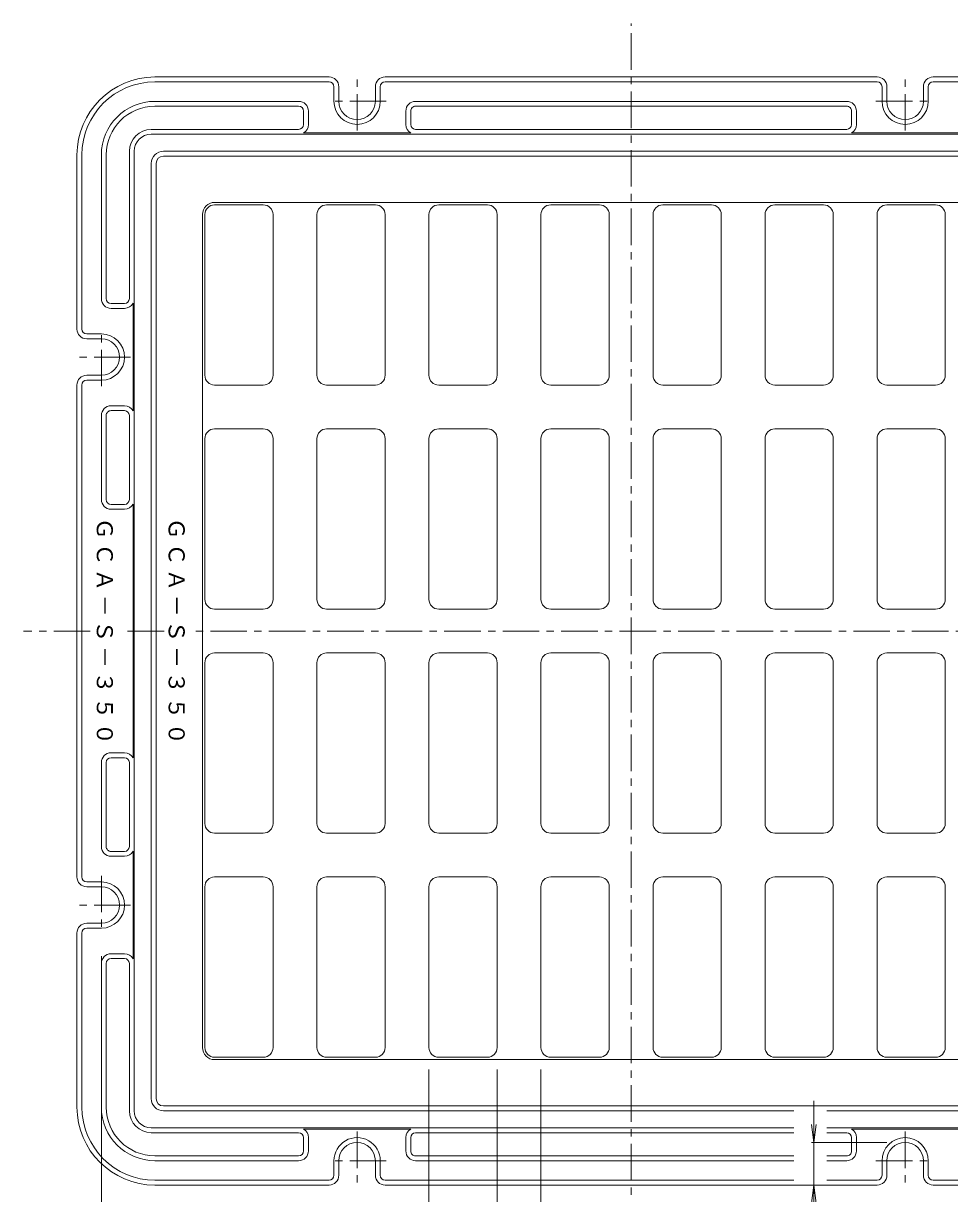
# Model space of a CAD drawing. Units: millimetres, scale not verified. Extents: x -512 to 529, y -407 to 371.
# Drawn here: x -512.4 to -132.2, y -141 to 339.5 of the extents above; entities that cross this region are included whole.
import ezdxf

# ---------------------------------------------------------------- set-up
doc = ezdxf.new("R2010")
doc.units = ezdxf.units.MM
doc.header["$LTSCALE"] = 3
doc.linetypes.add('CHAIN1', pattern=[8, 5, -1, 1, -1])
for name, color, linetype, lineweight in [('0-0', 3, 'Continuous', 9), ('0-1', 2, 'Continuous', 9), ('0-4', 7, 'Continuous', 9)]:
    doc.layers.add(name, color=color, linetype=linetype, lineweight=lineweight)
doc.styles.add('ＭＳ ゴシック', font='')
doc.styles.get('ＭＳ ゴシック').set_extended_font_data('MS Gothic')

msp = doc.modelspace()

# ---------------------------------------------------------------- linework, layer by layer
at = {"layer": '0-0', "linetype": 'CHAIN1'}
for p, q in [((-262.901, -159.541), (-262.901, 339.459)), ((-484.957, 89.959), (-512.401, 89.959)), ((-454.621, 89.959), (-471.56, 89.959)), ((-84.631, 89.959), (-442.041, 89.959))]:
    msp.add_line(p, q, dxfattribs=at)
at = {"layer": '0-0'}
for p, q in [((-70.901, 284.959), (-454.901, 284.959)), ((-457.901, 281.959), (-457.901, -102.041)), ((-91.901, 265.96), (-433.901, 265.96)), ((-433.901, 264.959), (-413.901, 264.959)), ((-387.901, 264.959), (-367.901, 264.959)), ((-341.901, 264.959), (-321.901, 264.959)), ((-295.901, 264.959), (-275.901, 264.959)), ((-229.901, 264.959), (-249.901, 264.959)), ((-183.901, 264.959), (-203.901, 264.959)), ((-137.901, 264.959), (-157.901, 264.959)), ((-438.901, 260.959), (-438.901, -81.041)), ((-437.901, 194.96), (-437.901, 260.959)), ((-409.901, 260.959), (-409.901, 194.96)), ((-391.901, 194.96), (-391.901, 260.959)), ((-363.901, 260.959), (-363.901, 194.96)), ((-345.901, 194.96), (-345.901, 260.959)), ((-317.901, 260.959), (-317.901, 194.96)), ((-299.901, 194.96), (-299.901, 260.959)), ((-271.9, 260.959), (-271.9, 194.96)), ((-253.901, 260.959), (-253.901, 194.96)), ((-225.901, 194.96), (-225.901, 260.959)), ((-207.901, 260.959), (-207.901, 194.96)), ((-179.901, 194.96), (-179.901, 260.959)), ((-161.901, 260.959), (-161.901, 194.96)), ((-133.901, 194.96), (-133.901, 260.959)), ((-433.901, 190.959), (-413.901, 190.959)), ((-387.901, 190.959), (-367.901, 190.959)), ((-341.901, 190.959), (-321.901, 190.959)), ((-295.901, 190.959), (-275.901, 190.959)), ((-229.901, 190.959), (-249.901, 190.959)), ((-183.901, 190.959), (-203.901, 190.959)), ((-137.901, 190.959), (-157.901, 190.959)), ((-437.901, 102.959), (-437.901, 168.959)), ((-433.901, 172.96), (-413.901, 172.96)), ((-409.901, 102.959), (-409.901, 168.959)), ((-391.901, 168.959), (-391.901, 102.959)), ((-387.901, 172.96), (-367.901, 172.96)), ((-363.901, 168.959), (-363.901, 102.959)), ((-345.901, 102.959), (-345.901, 168.959)), ((-341.901, 172.96), (-321.901, 172.96)), ((-317.901, 102.959), (-317.901, 168.959)), ((-299.901, 168.959), (-299.901, 102.959)), ((-295.901, 172.96), (-275.901, 172.96)), ((-271.9, 168.959), (-271.9, 102.959)), ((-253.901, 168.959), (-253.901, 102.959)), ((-229.901, 172.96), (-249.901, 172.96)), ((-225.901, 168.959), (-225.901, 102.959)), ((-207.901, 102.959), (-207.901, 168.959)), ((-183.901, 172.96), (-203.901, 172.96)), ((-179.901, 102.959), (-179.901, 168.959)), ((-161.901, 168.959), (-161.901, 102.959)), ((-137.901, 172.96), (-157.901, 172.96)), ((-133.901, 168.959), (-133.901, 102.959)), ((-433.901, 98.959), (-413.901, 98.959)), ((-387.901, 98.959), (-367.901, 98.959)), ((-341.901, 98.959), (-321.901, 98.959)), ((-295.901, 98.959), (-275.901, 98.959)), ((-229.901, 98.959), (-249.901, 98.959)), ((-183.901, 98.959), (-203.901, 98.959)), ((-137.901, 98.959), (-157.901, 98.959)), ((-437.901, 76.96), (-437.901, 10.959)), ((-433.901, 80.959), (-413.901, 80.959)), ((-409.901, 76.96), (-409.901, 10.959)), ((-391.901, 10.959), (-391.901, 76.96)), ((-387.901, 80.959), (-367.901, 80.959)), ((-363.901, 10.959), (-363.901, 76.96)), ((-345.901, 76.96), (-345.901, 10.959)), ((-341.901, 80.959), (-321.901, 80.959)), ((-317.901, 76.96), (-317.901, 10.959)), ((-299.901, 10.959), (-299.901, 76.96)), ((-295.901, 80.959), (-275.901, 80.959)), ((-271.9, 10.959), (-271.9, 76.96)), ((-253.901, 10.959), (-253.901, 76.96)), ((-229.901, 80.959), (-249.901, 80.959)), ((-225.901, 10.959), (-225.901, 76.96)), ((-207.901, 76.96), (-207.901, 10.959)), ((-183.901, 80.959), (-203.901, 80.959)), ((-179.901, 76.96), (-179.901, 10.959)), ((-161.901, 10.959), (-161.901, 76.96)), ((-137.901, 80.959), (-157.901, 80.959)), ((-133.901, 10.959), (-133.901, 76.96)), ((-433.901, 6.959), (-413.901, 6.959)), ((-387.901, 6.959), (-367.901, 6.959)), ((-341.901, 6.959), (-321.901, 6.959)), ((-295.901, 6.959), (-275.901, 6.959)), ((-229.901, 6.959), (-249.901, 6.959)), ((-183.901, 6.959), (-203.901, 6.959)), ((-137.901, 6.959), (-157.901, 6.959)), ((-433.901, -11.041), (-413.901, -11.041)), ((-387.901, -11.041), (-367.901, -11.041)), ((-341.901, -11.041), (-321.901, -11.041)), ((-295.901, -11.041), (-275.901, -11.041)), ((-229.901, -11.041), (-249.901, -11.041)), ((-183.901, -11.041), (-203.901, -11.041)), ((-137.901, -11.041), (-157.901, -11.041)), ((-437.901, -15.041), (-437.901, -81.041)), ((-409.901, -81.041), (-409.901, -15.041)), ((-391.901, -15.041), (-391.901, -81.041)), ((-363.901, -81.041), (-363.901, -15.041)), ((-345.901, -15.041), (-345.901, -81.041)), ((-317.901, -81.041), (-317.901, -15.041)), ((-299.901, -15.041), (-299.901, -81.041)), ((-271.9, -81.041), (-271.9, -15.041)), ((-253.901, -81.041), (-253.901, -15.041)), ((-225.901, -15.041), (-225.901, -81.041)), ((-207.901, -81.041), (-207.901, -15.041)), ((-179.901, -15.041), (-179.901, -81.041)), ((-161.901, -81.041), (-161.901, -15.041)), ((-133.901, -15.041), (-133.901, -81.041)), ((-433.901, -85.041), (-413.901, -85.041)), ((-91.901, -86.041), (-433.901, -86.041)), ((-387.901, -85.041), (-367.901, -85.041)), ((-341.901, -85.041), (-321.901, -85.041)), ((-295.901, -85.041), (-275.901, -85.041)), ((-229.901, -85.041), (-249.901, -85.041)), ((-183.901, -85.041), (-203.901, -85.041)), ((-137.901, -85.041), (-157.901, -85.041)), ((-70.901, -105.041), (-454.901, -105.041))]:
    msp.add_line(p, q, dxfattribs=at)
for centre, radius, start, end in [((-454.901, 281.959), 3, 90, 180), ((-433.901, 260.959), 5, 90, 180), ((-433.901, 260.959), 4, 90, 180), ((-413.901, 260.959), 4, 0, 90), ((-387.901, 260.959), 4, 90, 180), ((-367.901, 260.959), 4, 0, 90), ((-341.901, 260.959), 4, 90, 180), ((-321.901, 260.959), 4, 0, 90), ((-295.901, 260.959), 4, 90, 180), ((-275.901, 260.959), 4, 0, 90), ((-249.901, 260.959), 4, 90, 180), ((-229.901, 260.959), 4, 0, 90), ((-203.901, 260.959), 4, 90, 180), ((-183.901, 260.959), 4, 0, 90), ((-157.901, 260.959), 4, 90, 180), ((-137.901, 260.959), 4, 0, 90), ((-433.901, 194.96), 4, 180, 270), ((-413.901, 194.96), 4, 270, 0), ((-387.901, 194.96), 4, 180, 270), ((-367.901, 194.96), 4, 270, 0), ((-341.901, 194.96), 4, 180, 270), ((-321.901, 194.96), 4, 270, 0), ((-295.901, 194.96), 4, 180, 270), ((-275.901, 194.96), 4, 270, 0), ((-249.901, 194.96), 4, 180, 270), ((-229.901, 194.96), 4, 270, 0), ((-203.901, 194.96), 4, 180, 270), ((-183.901, 194.96), 4, 270, 0), ((-157.901, 194.96), 4, 180, 270), ((-137.901, 194.96), 4, 270, 0), ((-433.901, 168.959), 4, 90, 180), ((-413.901, 168.959), 4, 0, 90), ((-387.901, 168.959), 4, 90, 180), ((-367.901, 168.959), 4, 0, 90), ((-341.901, 168.959), 4, 90, 180), ((-321.901, 168.959), 4, 0, 90), ((-295.901, 168.959), 4, 90, 180), ((-275.901, 168.959), 4, 0, 90), ((-249.901, 168.959), 4, 90, 180), ((-229.901, 168.959), 4, 0, 90), ((-203.901, 168.959), 4, 90, 180), ((-183.901, 168.959), 4, 0, 90), ((-157.901, 168.959), 4, 90, 180), ((-137.901, 168.959), 4, 0, 90), ((-433.901, 102.959), 4, 180, 270), ((-413.901, 102.959), 4, 270, 0), ((-387.901, 102.959), 4, 180, 270), ((-367.901, 102.959), 4, 270, 0), ((-341.901, 102.959), 4, 180, 270), ((-321.901, 102.959), 4, 270, 0), ((-295.901, 102.959), 4, 180, 270), ((-275.901, 102.959), 4, 270, 0), ((-249.901, 102.959), 4, 180, 270), ((-229.901, 102.959), 4, 270, 0), ((-203.901, 102.959), 4, 180, 270), ((-183.901, 102.959), 4, 270, 0), ((-157.901, 102.959), 4, 180, 270), ((-137.901, 102.959), 4, 270, 0), ((-433.901, 76.96), 4, 90, 180), ((-413.901, 76.96), 4, 0, 90), ((-387.901, 76.96), 4, 90, 180), ((-367.901, 76.96), 4, 0, 90), ((-341.901, 76.96), 4, 90, 180), ((-321.901, 76.96), 4, 0, 90), ((-295.901, 76.96), 4, 90, 180), ((-275.901, 76.96), 4, 0, 90), ((-249.901, 76.96), 4, 90, 180), ((-229.901, 76.96), 4, 0, 90), ((-203.901, 76.96), 4, 90, 180), ((-183.901, 76.96), 4, 0, 90), ((-157.901, 76.96), 4, 90, 180), ((-137.901, 76.96), 4, 0, 90), ((-433.901, 10.959), 4, 180, 270), ((-413.901, 10.959), 4, 270, 0), ((-387.901, 10.959), 4, 180, 270), ((-367.901, 10.959), 4, 270, 0), ((-341.901, 10.959), 4, 180, 270), ((-321.901, 10.959), 4, 270, 0), ((-295.901, 10.959), 4, 180, 270), ((-275.901, 10.959), 4, 270, 0), ((-249.901, 10.959), 4, 180, 270), ((-229.901, 10.959), 4, 270, 0), ((-203.901, 10.959), 4, 180, 270), ((-183.901, 10.959), 4, 270, 0), ((-157.901, 10.959), 4, 180, 270), ((-137.901, 10.959), 4, 270, 0), ((-433.901, -15.041), 4, 90, 180), ((-413.901, -15.041), 4, 0, 90), ((-387.901, -15.041), 4, 90, 180), ((-367.901, -15.041), 4, 0, 90), ((-341.901, -15.041), 4, 90, 180), ((-321.901, -15.041), 4, 0, 90), ((-295.901, -15.041), 4, 90, 180), ((-275.901, -15.041), 4, 0, 90), ((-249.901, -15.041), 4, 90, 180), ((-229.901, -15.041), 4, 0, 90), ((-203.901, -15.041), 4, 90, 180), ((-183.901, -15.041), 4, 0, 90), ((-157.901, -15.041), 4, 90, 180), ((-137.901, -15.041), 4, 0, 90), ((-433.901, -81.041), 5, 180, 270), ((-433.901, -81.041), 4, 180, 270), ((-413.901, -81.041), 4, 270, 0), ((-387.901, -81.041), 4, 180, 270), ((-367.901, -81.041), 4, 270, 0), ((-341.901, -81.041), 4, 180, 270), ((-321.901, -81.041), 4, 270, 0), ((-295.901, -81.041), 4, 180, 270), ((-275.901, -81.041), 4, 270, 0), ((-249.901, -81.041), 4, 180, 270), ((-229.901, -81.041), 4, 270, 0), ((-203.901, -81.041), 4, 180, 270), ((-183.901, -81.041), 4, 270, 0), ((-157.901, -81.041), 4, 180, 270), ((-137.901, -81.041), 4, 270, 0), ((-454.901, -102.041), 3, 180, 270)]:
    msp.add_arc(centre, radius, start, end, dxfattribs=at)
at = {"layer": '0-1'}
for p, q in [((-386.901, 317.459), (-458.401, 317.459)), ((-161.901, 317.459), (-363.901, 317.459)), ((-138.901, 317.459), (-67.401, 317.459)), ((-386.901, 315.459), (-458.401, 315.459)), ((-384.901, 313.459), (-384.901, 307.46)), ((-382.901, 307.46), (-382.901, 313.459)), ((-367.901, 307.459), (-367.901, 313.459)), ((-365.901, 313.459), (-365.901, 307.459)), ((-161.901, 315.459), (-363.901, 315.459)), ((-159.901, 313.459), (-159.901, 307.459)), ((-157.901, 307.459), (-157.901, 313.459)), ((-142.901, 307.46), (-142.901, 313.459)), ((-140.901, 313.459), (-140.901, 307.46)), ((-138.901, 315.459), (-67.401, 315.459)), ((-399.401, 307.459), (-458.401, 307.459)), ((-458.401, 305.459), (-399.401, 305.459)), ((-397.401, 297.959), (-397.401, 303.459)), ((-395.401, 303.459), (-395.401, 297.959)), ((-384.901, 307.459), (-384.887, 307.459)), ((-355.401, 303.459), (-355.401, 297.959)), ((-353.4, 297.959), (-353.4, 303.459)), ((-174.401, 307.459), (-351.401, 307.459)), ((-351.401, 305.459), (-174.401, 305.459)), ((-172.401, 297.959), (-172.401, 303.459)), ((-170.401, 303.459), (-170.401, 297.959)), ((-140.901, 307.459), (-140.914, 307.459)), ((-399.401, 295.959), (-459.901, 295.959)), ((-459.901, 293.96), (-65.901, 293.96)), ((-397.464, 294.459), (-353.337, 294.459)), ((-174.401, 295.959), (-351.401, 295.959)), ((-128.337, 294.459), (-172.464, 294.459)), ((-490.401, 285.459), (-490.401, 213.959)), ((-488.401, 285.459), (-488.401, 213.959)), ((-480.401, 285.459), (-480.401, 226.459)), ((-478.4, 285.459), (-478.4, 226.459)), ((-468.901, 286.959), (-468.901, 226.459)), ((-466.901, -107.041), (-466.901, 286.959)), ((-70.901, 286.959), (-454.901, 286.959)), ((-459.901, -102.041), (-459.901, 281.959)), ((-470.901, 224.459), (-476.401, 224.459)), ((-476.401, 222.459), (-470.901, 222.459)), ((-467.401, 224.523), (-467.401, 180.396)), ((-486.401, 211.96), (-480.401, 211.96)), ((-480.401, 211.96), (-480.401, 211.946)), ((-479.401, 211.96), (-479.401, 211.946)), ((-480.401, 209.96), (-486.401, 209.96)), ((-480.401, 194.96), (-486.401, 194.96)), ((-486.401, 192.96), (-480.401, 192.96)), ((-490.401, -11.041), (-490.401, 190.959)), ((-488.401, -11.041), (-488.401, 190.959)), ((-480.401, 178.459), (-480.401, 143.959)), ((-478.4, 143.959), (-478.4, 178.459)), ((-476.401, 182.459), (-470.901, 182.459)), ((-470.901, 180.459), (-476.401, 180.459)), ((-468.901, 143.959), (-468.901, 178.459)), ((-470.901, 141.96), (-476.401, 141.96)), ((-476.401, 139.959), (-470.901, 139.959)), ((-467.401, 37.896), (-467.401, 142.023)), ((-476.401, 39.959), (-470.901, 39.959)), ((-480.401, 1.459), (-480.401, 35.959)), ((-478.4, 35.959), (-478.4, 1.459)), ((-470.901, 37.959), (-476.401, 37.959)), ((-468.901, 35.959), (-468.901, 1.46)), ((-470.901, -0.54), (-476.401, -0.541)), ((-476.401, -2.541), (-470.901, -2.541)), ((-467.401, -44.604), (-467.401, -0.477)), ((-486.401, -13.041), (-480.401, -13.041)), ((-480.401, -15.041), (-486.401, -15.041)), ((-480.401, -30.041), (-486.401, -30.041)), ((-486.401, -32.041), (-480.401, -32.041)), ((-480.401, -32.041), (-480.401, -32.027)), ((-479.401, -32.041), (-479.401, -32.027)), ((-490.401, -105.54), (-490.401, -34.041)), ((-488.401, -105.54), (-488.401, -34.041)), ((-476.401, -42.541), (-470.901, -42.541)), ((-480.401, -105.54), (-480.401, -46.541)), ((-478.4, -105.54), (-478.4, -46.541)), ((-470.901, -44.541), (-476.401, -44.541)), ((-468.901, -107.041), (-468.901, -46.541)), ((-196.036, -107.041), (-454.901, -107.041)), ((-70.901, -107.041), (-182.561, -107.041)), ((-459.901, -114.041), (-196.036, -114.041)), ((-397.464, -114.54), (-353.337, -114.54)), ((-182.561, -114.041), (-65.901, -114.041)), ((-128.337, -114.54), (-172.464, -114.54)), ((-399.401, -116.041), (-459.901, -116.041)), ((-397.401, -118.04), (-397.401, -123.54)), ((-395.401, -123.54), (-395.401, -118.04)), ((-355.401, -123.54), (-355.401, -118.04)), ((-353.4, -118.04), (-353.4, -123.54)), ((-196.036, -116.041), (-351.401, -116.041)), ((-174.401, -116.041), (-182.561, -116.041)), ((-172.401, -118.04), (-172.401, -123.54)), ((-170.401, -123.54), (-170.401, -118.04)), ((-458.401, -125.54), (-399.401, -125.54)), ((-399.401, -127.541), (-458.401, -127.541)), ((-384.901, -127.54), (-384.887, -127.54)), ((-384.901, -133.54), (-384.901, -127.541)), ((-382.901, -127.541), (-382.901, -133.54)), ((-367.901, -127.541), (-367.901, -133.54)), ((-365.901, -133.54), (-365.901, -127.541)), ((-351.401, -125.54), (-196.036, -125.54)), ((-196.036, -127.541), (-351.401, -127.541)), ((-182.561, -125.54), (-174.401, -125.54)), ((-174.401, -127.541), (-182.561, -127.541)), ((-159.901, -133.54), (-159.901, -127.541)), ((-157.901, -127.541), (-157.901, -133.54)), ((-142.901, -127.541), (-142.901, -133.54)), ((-140.901, -127.54), (-140.914, -127.54)), ((-140.901, -133.54), (-140.901, -127.541)), ((-386.901, -135.541), (-458.401, -135.541)), ((-386.901, -137.541), (-458.401, -137.541)), ((-196.036, -135.541), (-363.901, -135.541)), ((-161.901, -137.541), (-363.901, -137.541)), ((-161.901, -135.541), (-182.561, -135.541)), ((-138.901, -135.541), (-67.401, -135.541)), ((-138.901, -137.541), (-67.401, -137.541))]:
    msp.add_line(p, q, dxfattribs=at)
at = {"layer": '0-1', "linetype": 'CHAIN1'}
for p, q in [((-375.401, 295.46), (-375.401, 319.459)), ((-150.401, 295.46), (-150.401, 319.459)), ((-363.401, 307.46), (-387.401, 307.46)), ((-162.401, 307.46), (-138.401, 307.46)), ((-480.401, 190.459), (-480.401, 214.459)), ((-468.401, 202.459), (-492.401, 202.459)), ((-480.401, -10.541), (-480.401, -34.541)), ((-468.401, -22.541), (-492.401, -22.541)), ((-375.401, -115.541), (-375.401, -139.541)), ((-150.401, -115.541), (-150.401, -139.541)), ((-363.401, -127.541), (-387.401, -127.541)), ((-162.401, -127.541), (-138.401, -127.541))]:
    msp.add_line(p, q, dxfattribs=at)
at = {"layer": '0-1'}
for centre, radius, start, end in [((-458.401, 285.459), 32, 90, 180), ((-386.901, 313.459), 4, 0, 90), ((-363.901, 313.459), 4, 90, 180), ((-161.901, 313.459), 4, 0, 90), ((-138.901, 313.459), 4, 90, 180), ((-458.401, 285.459), 30, 90, 180), ((-386.901, 313.459), 2, 0, 90), ((-363.901, 313.459), 2, 90, 180), ((-161.901, 313.459), 2, 0, 90), ((-138.901, 313.459), 2, 90, 180), ((-458.401, 285.459), 22, 90, 180), ((-458.401, 285.459), 20, 90, 180), ((-399.401, 303.459), 4, 0, 90), ((-399.401, 303.459), 2, 0, 90), ((-375.401, 307.46), 9.5, 179.99968, 359.99968), ((-375.401, 307.46), 7.5, 179.99986, 359.99966), ((-351.401, 303.459), 4, 90, 180), ((-351.401, 303.459), 2, 90, 180.00024), ((-174.401, 303.459), 4, 0, 90), ((-174.401, 303.459), 2, 359.99976, 90), ((-150.401, 307.46), 9.5, 180.00032, 0.00032), ((-150.401, 307.46), 7.5, 180.00034, 0.00014), ((-399.401, 297.959), 2, 270, 0), ((-399.401, 297.959), 4, 298.95522, 0), ((-351.401, 297.959), 4, 180, 241.04478), ((-351.401, 297.959), 2, 180, 270), ((-174.401, 297.959), 2, 270, 0), ((-174.401, 297.959), 4, 298.95522, 0), ((-459.901, 286.959), 9, 90, 180), ((-459.901, 286.959), 7, 90, 180), ((-454.901, 281.959), 5, 90, 180), ((-476.401, 226.459), 4, 180, 270), ((-476.401, 226.459), 2, 180, 270), ((-470.901, 226.459), 2, 270, 0), ((-470.901, 226.459), 4, 270, 331.04478), ((-486.401, 213.959), 4, 180, 270), ((-486.401, 213.959), 2, 180, 270), ((-480.401, 202.459), 9.5, 270.00011, 90.00011), ((-480.401, 202.459), 7.5, 270.00006, 89.99986), ((-486.401, 190.959), 4, 90, 180), ((-486.401, 190.959), 2, 90, 180), ((-476.401, 178.459), 4, 90, 180), ((-476.401, 178.459), 2, 89.99976, 180), ((-470.901, 178.459), 4, 28.95522, 90), ((-470.901, 178.459), 2, 0, 90), ((-476.401, 143.959), 4, 180, 270), ((-476.401, 143.959), 2, 180, 270), ((-470.901, 143.959), 2, 270, 0), ((-470.901, 143.959), 4, 270, 331.04478), ((-476.401, 35.959), 4, 90, 180), ((-470.901, 35.959), 4, 28.95522, 90), ((-476.401, 35.959), 2, 90, 180), ((-470.901, 35.959), 2, 0, 90), ((-476.401, 1.459), 4, 180, 270), ((-476.401, 1.459), 2, 180, 270.00024), ((-470.901, 1.46), 2, 270, 0), ((-470.901, 1.46), 4, 270, 331.04478), ((-486.401, -11.041), 4, 180, 270), ((-486.401, -11.041), 2, 180, 270), ((-480.401, -22.541), 9.5, 269.99989, 89.99989), ((-480.401, -22.541), 7.5, 270.00014, 89.99994), ((-486.401, -34.041), 4, 90, 180), ((-486.401, -34.041), 2, 90, 180), ((-476.401, -46.541), 4, 90, 180), ((-470.901, -46.541), 4, 28.95522, 90), ((-476.401, -46.541), 2, 90, 180), ((-470.901, -46.541), 2, 0, 90), ((-458.401, -105.54), 32, 180, 270), ((-458.401, -105.54), 30, 180, 270), ((-458.401, -105.54), 22, 180, 270), ((-458.401, -105.54), 20, 180, 270), ((-454.901, -102.041), 5, 180, 270), ((-459.901, -107.041), 9, 180, 270), ((-459.901, -107.041), 7, 180, 270), ((-399.401, -118.04), 4, 0.00012, 61.04491), ((-351.401, -118.04), 4, 118.95534, 180.00012), ((-174.401, -118.04), 4, 0, 61.04478), ((-399.401, -118.04), 2, 0, 90), ((-375.401, -127.541), 9.5, 0.00021, 180.00021), ((-375.401, -127.541), 7.5, 0.0002, 180), ((-351.401, -118.04), 2, 90, 180), ((-174.401, -118.04), 2, 0, 90), ((-150.401, -127.541), 9.5, 359.99968, 179.99968), ((-150.401, -127.541), 7.5, 359.99986, 179.99966), ((-399.401, -123.54), 4, 270.00012, 0.00012), ((-399.401, -123.54), 2, 270, 0), ((-351.401, -123.54), 4, 180.00012, 270.00012), ((-351.401, -123.54), 2, 179.99976, 270), ((-174.401, -123.54), 2, 270, 0.00024), ((-174.401, -123.54), 4, 270, 0), ((-386.901, -133.54), 2, 270, 0), ((-386.901, -133.54), 4, 270.00012, 0.00012), ((-363.901, -133.54), 4, 180.00012, 270.00012), ((-363.901, -133.54), 2, 180, 270), ((-161.901, -133.54), 2, 270, 0), ((-161.901, -133.54), 4, 270, 0), ((-138.901, -133.54), 4, 180, 270), ((-138.901, -133.54), 2, 180, 270)]:
    msp.add_arc(centre, radius, start, end, dxfattribs=at)
at = {"layer": '0-4'}
for p, q in [((-480.401, -43.541), (-480.401, -220.531)), ((-345.901, -90.041), (-345.901, -162.548)), ((-317.901, -90.041), (-317.901, -162.548)), ((-299.901, -90.041), (-299.901, -162.548)), ((-187.901, -102.884), (-187.901, -172.28)), ((-187.901, -120.041), (-188.88, -112.605)), ((-187.901, -120.041), (-186.922, -112.605)), ((-157.901, -120.041), (-188.801, -120.041)), ((-187.901, -137.54), (-188.88, -144.976)), ((-187.901, -137.54), (-186.922, -144.976))]:
    msp.add_line(p, q, dxfattribs=at)

# ---------------------------------------------------------------- texts
at = {"layer": '0-1', "color": 7, "char_height": 6.598, "attachment_point": 7, "rotation": 270, "style": 'ＭＳ ゴシック'}
for insert in [(-482.401, 136.459), (-452.901, 136.46)]:
    msp.add_mtext('\\T1.17;ＧＣＡ－Ｓ－３５０', dxfattribs=dict(at, insert=insert))

doc.saveas('drawing.dxf')
